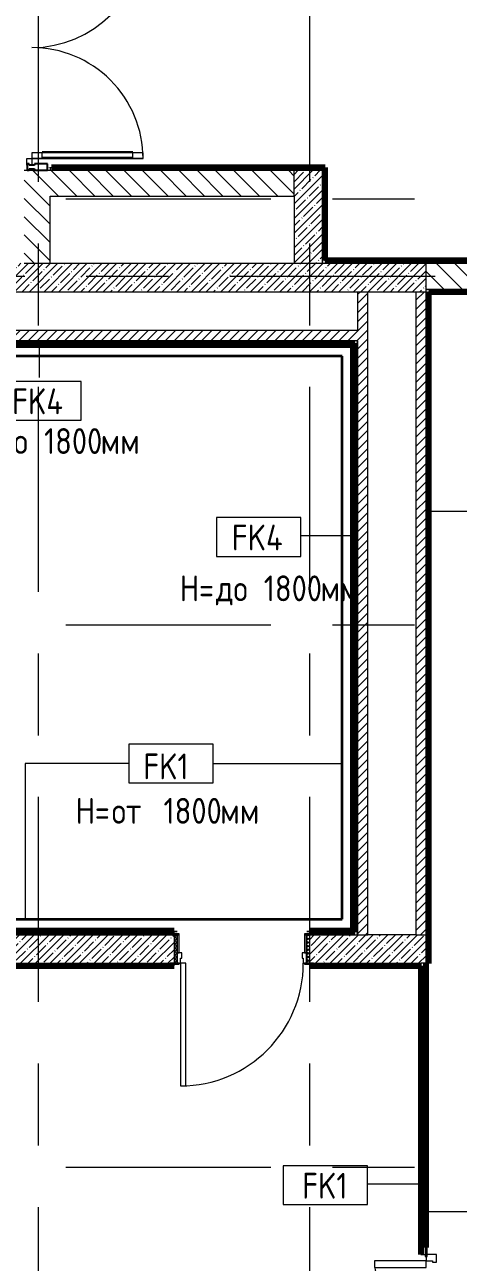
# Model space of a CAD drawing. Header units: millimetres. Extents: x 81711 to 274967, y -8553 to 29000.
# Drawn here: x 98504 to 101859, y 2865 to 12447 of the extents above; entities that cross this region are included whole.
import ezdxf

# ---------------------------------------------------------------- set-up
doc = ezdxf.new("R2010")
doc.units = ezdxf.units.MM
doc.linetypes.add('Осевая', pattern=[3175, 635, -476.25, 1587.5, -476.25])
for name, color, linetype, lineweight in [('A-DETL', 7, 'Continuous', 9), ('A-DETL-1', 7, 'Continuous', 35), ('A-DETL-GENF', 7, 'Continuous', 9), ('A-DOOR', 7, 'Continuous', 9), ('A-DOOR-1', 7, 'Continuous', 13), ('A-DOOR-FRAM', 7, 'Continuous', 13), ('A-DOOR-FRAM-1', 7, 'Continuous', 9), ('A-GLAZ-CWMG', 7, 'Continuous', 9), ('A-GLAZ-CWMG-1', 7, 'Continuous', 25), ('A-WALL', 7, 'Continuous', 9), ('A-WALL-IDEN', 7, 'Continuous', 9), ('I-WALL', 7, 'Continuous', 9), ('Оси-2', 7, 'Осевая', 9)]:
    doc.layers.add(name, color=color, linetype=linetype, lineweight=lineweight)
for name, color, linetype, lineweight, true_color in [('A-WALL-2', 7, 'Continuous', 9, 0xff80c0), ('A-WALL-5', 7, 'Continuous', 9, 0x8080ff), ('G-ANNO-TEXT-1', 7, 'Continuous', 9, 0x3c3c3c), ('I-WALL-14', 7, 'Continuous', 80, 0x8080ff), ('I-WALL-18', 7, 'Continuous', 90, 0x00ff40), ('I-WALL-2', 7, 'Continuous', 9, 0x00ff40), ('I-WALL-5', 7, 'Continuous', 9, 0xc0c0c0), ('I-WALL-8', 7, 'Continuous', 80, 0xff80c0)]:
    doc.layers.add(name, color=color, linetype=linetype, lineweight=lineweight, true_color=true_color)
doc.styles.add('GOST Common', font='GOST_Common.ttf', dxfattribs={"width": 0.9, "height": 200})
pattern_1 = [(45, (0, 0), (-35.35534, 35.35534), [])]
pattern_2 = [(135, (0, 0), (-70.71068, -70.71068), [])]
pattern_3 = [(45, (0, 0), (-57.024626, 57.024626), []), (45, (57.025, 0), (-57.024626, 57.024626), [100.806, -20.161, 3.353, -16.808])]
pattern_4 = [(0, (0, 0), (121.92, 30.48), [10.058, -81.382, 10.058, -81.382, -487.68]), (0, (0, 0), (121.92, 30.48), [-182.88, 10.058, -172.822, 10.058, -81.382, -213.36]), (0, (0, 0), (121.92, 30.48), [-457.2, 10.058, -50.902, 10.058, -142.342]), (120, (45.72, 15.24), (-87.356454, 90.345817), [10.058, -81.382, 10.058, -81.382, -487.68]), (120, (45.72, 15.24), (-87.356454, 90.345817), [-182.88, 10.058, -172.822, 10.058, -81.382, -213.36]), (120, (45.72, 15.24), (-87.356454, 90.345817), [-457.2, 10.058, -50.902, 10.058, -142.342]), (240, (60.96, 76.2), (-34.563546, -120.825817), [10.058, -81.382, 10.058, -81.382, -487.68]), (240, (60.96, 76.2), (-34.563546, -120.825817), [-182.88, 10.058, -172.822, 10.058, -81.382, -213.36]), (240, (60.96, 76.2), (-34.563546, -120.825817), [-457.2, 10.058, -50.902, 10.058, -142.342])]

# ---------------------------------------------------------------- blocks, each defined once
blk = doc.blocks.new('110_Дверь_СКБ_1Ст_Внутренняя1 - Д-7а_л__950x2100h_Туалет-32220591-План отделки стен 1 этажа в осях 23_1-33')
at = {"layer": 'A-DOOR'}
h = blk.add_hatch(dxfattribs=at)
h.set_pattern_fill('FP_10', color=256, style=0, pattern_type=2)
h.set_pattern_definition([(135, (1776.41, 174.685), (-14.14214, -14.14214), []), (225, (1776.41, 174.685), (14.14214, -14.14214), [])])
h.paths.add_polyline_path([(537.5, 110), (512.5, 110), (512.5, -110), (537.5, -110)])
at = {"layer": 'A-DOOR-FRAM-1'}
h = blk.add_hatch(dxfattribs=at)
h.set_pattern_fill('FP_11', color=256, style=0, pattern_type=2)
h.set_pattern_definition([(45, (-346.384, 174.685), (-14.1421, 14.1421), []), (135, (-346.384, 174.685), (-14.1421, -14.1421), [])])
h.paths.add_polyline_path([(-487.5, 110), (-512.5, 110), (-512.5, -110), (-487.5, -110)])
at = {"layer": 'A-DOOR'}
blk.add_arc((487.5, 110), 950, 90, 180, dxfattribs=at)
at = {"layer": 'A-DOOR-1'}
for p, q in [((487.5, 1060), (447.5, 1060)), ((447.5, 1060), (447.5, 110)), ((487.5, 110), (487.5, 1060)), ((447.5, 110), (487.5, 110))]:
    blk.add_line(p, q, dxfattribs=at)
at = {"layer": 'A-DOOR-FRAM'}
for p, q in [((-472.5, 118), (-542.5, 118)), ((-542.5, 118), (-542.5, 110)), ((-542.5, 110), (-472.5, 110)), ((-487.5, 110), (-512.5, 110)), ((-512.5, 110), (-512.5, -110)), ((-462.5, 110), (-487.5, 110)), ((-487.5, 110), (-487.5, 30)), ((-487.5, -110), (-487.5, 110)), ((-472.5, 110), (-487.5, 110)), ((-487.5, 110), (-487.5, 109)), ((-487.5, 109), (-472.5, 109)), ((-472.5, 110), (-472.5, 118)), ((-472.5, 109), (-472.5, 110)), ((-462.5, 70), (-462.5, 110)), ((487.5, 110), (487.5, 70)), ((512.5, 110), (487.5, 110)), ((567.5, 118), (497.5, 118)), ((497.5, 118), (497.5, 110)), ((512.5, 110), (497.5, 110)), ((497.5, 110), (497.5, 109)), ((497.5, 110), (567.5, 110)), ((497.5, 109), (512.5, 109)), ((512.5, 30), (512.5, 110)), ((537.5, 110), (512.5, 110)), ((512.5, 110), (512.5, -110)), ((512.5, 109), (512.5, 110)), ((537.5, -110), (537.5, 110)), ((567.5, 110), (567.5, 118)), ((-487.5, 30), (-452.5, 30)), ((-472.5, 30), (-487.5, 30)), ((-487.5, 30), (-487.5, -110)), ((-472.5, -110), (-472.5, 30)), ((-452.5, 70), (-462.5, 70)), ((-452.5, 30), (-452.5, 70)), ((487.5, 70), (477.5, 70)), ((477.5, 70), (477.5, 30)), ((477.5, 30), (512.5, 30)), ((512.5, 30), (497.5, 30)), ((497.5, 30), (497.5, -110)), ((512.5, -110), (512.5, 30)), ((-472.5, -110), (-542.5, -110)), ((-542.5, -110), (-542.5, -118)), ((-542.5, -118), (-472.5, -118)), ((-512.5, -110), (-487.5, -110)), ((-487.5, -110), (-472.5, -110)), ((-472.5, -118), (-472.5, -110)), ((497.5, -110), (512.5, -110)), ((567.5, -110), (497.5, -110)), ((497.5, -110), (497.5, -118)), ((497.5, -118), (567.5, -118)), ((512.5, -110), (537.5, -110)), ((567.5, -118), (567.5, -110))]:
    blk.add_line(p, q, dxfattribs=at)
blk = doc.blocks.new('110_Дверь_СКБ_2Ст - Д-5_п__в составе перегородки _не входит в спец__-32680960-План отделки стен 1 этажа в осях 23_1-33')
at = {"layer": 'A-DOOR'}
for centre, radius, start, end in [((-637.5, 0.5), 900, 0, 90), ((662.5, 0.5), 400, 90, 180)]:
    blk.add_arc(centre, radius, start, end, dxfattribs=at)
at = {"layer": 'A-DOOR-1'}
for p, q in [((-637.5, 900.5), (-637.5, 0.5)), ((-587.5, 900.5), (-637.5, 900.5)), ((-587.5, 0.5), (-587.5, 900.5)), ((662.5, 400.5), (612.5, 400.5)), ((612.5, 400.5), (612.5, 0.5)), ((662.5, 0.5), (662.5, 400.5)), ((-637.5, 0.5), (-587.5, 0.5)), ((612.5, 0.5), (662.5, 0.5))]:
    blk.add_line(p, q, dxfattribs=at)
at = {"layer": 'A-DOOR-FRAM'}
for p, q in [((-672.5, 8.5), (-742.5, 8.5)), ((-742.5, 8.5), (-742.5, 0.5)), ((-742.5, 0.5), (-672.5, 0.5)), ((-637.5, 0.5), (-687.5, 0.5)), ((-687.5, 0.5), (-687.5, -79.5)), ((-672.5, 0.5), (-687.5, 0.5)), ((-687.5, 0.5), (-687.5, -0.5)), ((-672.5, 0.5), (-672.5, 8.5)), ((-672.5, -0.5), (-672.5, 0.5)), ((-637.5, -49.5), (-637.5, 0.5)), ((662.5, 0.5), (662.5, -49.5)), ((712.5, 0.5), (662.5, 0.5)), ((767.5, 8.5), (697.5, 8.5)), ((697.5, 8.5), (697.5, 0.5)), ((712.5, 0.5), (697.5, 0.5)), ((697.5, 0.5), (697.5, -0.5)), ((697.5, 0.5), (767.5, 0.5)), ((712.5, -79.5), (712.5, 0.5)), ((712.5, -0.5), (712.5, 0.5)), ((767.5, 0.5), (767.5, 8.5)), ((-672.5, -0.5), (-742.5, -0.5)), ((-742.5, -0.5), (-742.5, -8.5)), ((-742.5, -8.5), (-672.5, -8.5)), ((-687.5, -0.5), (-672.5, -0.5)), ((-687.5, -79.5), (-627.5, -79.5)), ((-672.5, -8.5), (-672.5, -0.5)), ((-627.5, -49.5), (-637.5, -49.5)), ((-627.5, -79.5), (-627.5, -49.5)), ((662.5, -49.5), (652.5, -49.5)), ((652.5, -49.5), (652.5, -79.5)), ((652.5, -79.5), (712.5, -79.5)), ((697.5, -0.5), (712.5, -0.5)), ((767.5, -0.5), (697.5, -0.5)), ((697.5, -0.5), (697.5, -8.5)), ((697.5, -8.5), (767.5, -8.5)), ((767.5, -8.5), (767.5, -0.5))]:
    blk.add_line(p, q, dxfattribs=at)
blk = doc.blocks.new('Дверь_Витражная_остекление_ - ВВ-7 остекление-32349468-План отделки стен 1 этажа в осях 23_1-33')
at = {"layer": 'A-DETL-GENF'}
for p, q in [((-815, -20), (-860, -20)), ((-860, -880), (-860, -20)), ((-815, -20), (-860, -20)), ((-860, -20), (-860, -880)), ((-815, -880), (-815, -20)), ((-815, -880), (-815, -20)), ((865, -880), (865, -20)), ((865, -20), (865, -880)), ((-860, -100), (-815, -100)), ((-850, -800), (-850, -100)), ((-806, -800), (-806, -100)), ((856, -800), (856, -100)), ((900, -100), (865, -100)), ((900, -800), (900, -140)), ((910, -880), (910, -140)), ((910, -880), (910, -140)), ((-860, -800), (-815, -800)), ((910, -800), (865, -800)), ((-860, -880), (-815, -880)), ((-860, -880), (-815, -880)), ((910, -880), (865, -880)), ((865, -880), (910, -880))]:
    blk.add_line(p, q, dxfattribs=at)
at = {"layer": 'A-DOOR'}
for p, q in [((-860, -880), (-860, -20)), ((860, -880), (860, -20))]:
    blk.add_line(p, q, dxfattribs=at)
for centre, start, end in [((-860, -20), 270, 0), ((860, -20), 180, 270)]:
    blk.add_arc(centre, 860, start, end, dxfattribs=at)
at = {"layer": 'A-DOOR-1'}
for p, q in [((-910, 20), (-860, 20)), ((-910, 17), (-910, 20)), ((-860, 20), (-860, -20)), ((860, 20), (910, 20)), ((860, -20), (860, 20)), ((910, 20), (910, 17)), ((-860, -20), (-910, -20)), ((910, -20), (860, -20))]:
    blk.add_line(p, q, dxfattribs=at)
blk = doc.blocks.new('Прямоугольный импост - Импост структурный с накладкой - 160мм Темный-32310142-План отделки стен 1 этажа в осях 23_1-33')
at = {"layer": 'A-GLAZ-CWMG-1'}
for p, q in [((-50, 0), (-50, 17)), ((-50, 17), (0, 17)), ((-40, 0), (-50, 0)), ((-40, -40), (-40, 0)), ((0, 0), (-10, 0)), ((-10, 0), (-10, -40)), ((0, 17), (0, 0)), ((-50, -140), (-50, -40)), ((-50, -40), (-40, -40)), ((-10, -40), (0, -40)), ((0, -40), (0, -140)), ((0, -140), (-50, -140))]:
    blk.add_line(p, q, dxfattribs=at)
blk = doc.blocks.new('М_стена_0001 - Типоразмер_без рамки-25382661-План отделки стен 1 этажа в осях 23_1-33')
at = {"layer": 'A-WALL-IDEN'}
for p, q in [((3.258, 1.523), (-3.273, 1.523)), ((-3.273, 1.523), (-3.273, -1.477)), ((3.258, -1.477), (3.258, 1.523)), ((-3.273, -1.477), (3.258, -1.477))]:
    blk.add_line(p, q, dxfattribs=at)

msp = doc.modelspace()

# ---------------------------------------------------------------- hatches: boundary and pattern name
at = {"layer": 'I-WALL'}
h = msp.add_hatch(dxfattribs=at)
h.set_pattern_fill('FP_4', color=256, style=0, pattern_type=2)
h.set_pattern_definition(pattern_2)
h.paths.add_polyline_path([(98700, 10600), (98700, 11320), (98500, 11320), (98500, 10600)])
h.paths.add_polyline_path([(98500, 13220), (98700, 13220), (98700, 13400), (98500, 13400)])
h = msp.add_hatch(dxfattribs=at)
h.set_pattern_fill('FP_64', color=256, style=0, pattern_type=2)
h.set_pattern_definition(pattern_4)
h.paths.add_polyline_path([(100497.1, 11320), (100809, 11320), (100809, 11340), (98700, 11340), (98700, 11320)])
h = msp.add_hatch(dxfattribs=at)
h.set_pattern_fill('FP_4', color=256, style=0, pattern_type=2)
h.set_pattern_definition(pattern_2)
h.paths.add_polyline_path([(100497.1, 11120), (100589, 11120), (100589, 11320), (98700, 11320), (98700, 11120)])
h = msp.add_hatch(dxfattribs=at)
h.set_pattern_fill('FP_2', color=256, style=0, pattern_type=2)
h.set_pattern_definition(pattern_3)
h.paths.add_polyline_path([(100809, 10600), (100809, 11320), (100589, 11320), (100589, 10600)])
h = msp.add_hatch(dxfattribs=at)
h.set_pattern_fill('FP_64', color=256, style=0, pattern_type=2)
h.set_pattern_definition(pattern_4)
h.paths.add_polyline_path([(100829, 10620), (100829, 11340), (100809, 11340), (100809, 10620)])
h = msp.add_hatch(dxfattribs=at)
h.set_pattern_fill('FP_4', color=256, style=0, pattern_type=2)
h.set_pattern_definition(pattern_2)
h.paths.add_polyline_path([(92480, 10400), (92510, 10400), (92510, 10600), (91385, 10600), (91385, 10400), (92410, 10400)])
h.paths.add_polyline_path([(107130, 10400), (107130, 10600), (105095, 10600), (105095, 10400), (105819.4, 10400)])
h.paths.add_polyline_path([(103645, 10400), (103645, 10600), (101610, 10600), (101610, 10400), (103615, 10400)])
h.paths.add_polyline_path([(89610, 10400), (89985, 10400), (89985, 10600), (89610, 10600)])
h.paths.add_polyline_path([(93460, 10400), (94210, 10400), (94210, 10600), (93460, 10600)])
h = msp.add_hatch(dxfattribs=at)
h.set_pattern_fill('FP_2', color=256, style=0, pattern_type=2)
h.set_pattern_definition(pattern_3)
h.paths.add_polyline_path([(100497.1, 10380), (101610, 10380), (101610, 10600), (94210, 10600), (94210, 10380), (95174.8, 10380)])
h = msp.add_hatch(dxfattribs=at)
h.set_pattern_fill('FP_64', color=256, style=0, pattern_type=2)
h.set_pattern_definition(pattern_4)
h.paths.add_polyline_path([(116464.1, 10600), (121190, 10600), (121190, 10620), (111180, 10620), (111180, 10608), (111210, 10608), (111210, 10600), (113802.9, 10600)])
h.paths.add_polyline_path([(107650, 10600), (107650, 10608), (107680, 10608), (107680, 10620), (105095, 10620), (105095, 10608), (105125, 10608), (105125, 10600), (105819.4, 10600)])
h.paths.add_polyline_path([(110200, 10600), (110200, 10608), (110230, 10608), (110230, 10620), (109130, 10620), (109130, 10608), (109160, 10608), (109160, 10600), (109811.2, 10600)])
h.paths.add_polyline_path([(103615, 10600), (103615, 10608), (103645, 10608), (103645, 10620), (100809, 10620), (100809, 10600), (103158.3, 10600)])
h = msp.add_hatch(dxfattribs=at)
h.set_pattern_fill('FP_3', color=256, style=0, pattern_type=2)
h.set_pattern_definition(pattern_1)
h.paths.add_polyline_path([(101160, 5400), (101160, 10380), (101080, 10380), (101080, 5400)])
h = msp.add_hatch(dxfattribs=at)
h.set_pattern_fill('FP_3', color=256, style=0, pattern_type=2)
h.set_pattern_definition(pattern_1)
h.paths.add_polyline_path([(101610, 5400), (101610, 10380), (101530, 10380), (101530, 5400)])
h = msp.add_hatch(dxfattribs=at)
h.set_pattern_fill('FP_64', color=256, style=0, pattern_type=2)
h.set_pattern_definition(pattern_4)
h.paths.add_polyline_path([(101630, 5180), (101630, 10400), (101610, 10400), (101610, 5180)])
h = msp.add_hatch(dxfattribs=at)
h.set_pattern_fill('FP_64', color=256, style=0, pattern_type=2)
h.set_pattern_definition(pattern_4)
h.paths.add_polyline_path([(101630, 10380), (103645, 10380), (103645, 10392), (103615, 10392), (103615, 10400), (101630, 10400)])
h.paths.add_polyline_path([(107130, 10380), (107130, 10400), (105125, 10399.7), (105125, 10392), (105095, 10392), (105095, 10380), (107110, 10380)])
h = msp.add_hatch(dxfattribs=at)
h.set_pattern_fill('FP_3', color=256, style=0, pattern_type=2)
h.set_pattern_definition(pattern_1)
h.paths.add_polyline_path([(94290, 10000), (101080, 10000), (101080, 10080), (94290, 10080)])
h = msp.add_hatch(dxfattribs=at)
h.set_pattern_fill('FP_64', color=256, style=0, pattern_type=2)
h.set_pattern_definition(pattern_4)
h.paths.add_polyline_path([(101080, 9980), (101080, 10000), (94310, 10000), (94310, 9980), (101060, 9980)])
h = msp.add_hatch(dxfattribs=at)
h.set_pattern_fill('FP_64', color=256, style=0, pattern_type=2)
h.set_pattern_definition(pattern_4)
h.paths.add_polyline_path([(101060, 5420), (101080, 5420), (101080, 9980), (101060, 9980), (101060, 7527.3)])
h = msp.add_hatch(dxfattribs=at)
h.set_pattern_fill('FP_2', color=256, style=0, pattern_type=2)
h.set_pattern_definition(pattern_3)
h.paths.add_polyline_path([(101610, 5180), (101610, 5400), (100710, 5400), (100710, 5180), (101570, 5180)])
h.paths.add_polyline_path([(95174.8, 5180), (99660, 5180), (99660, 5400), (94210, 5400), (94210, 5180)])
h = msp.add_hatch(dxfattribs=at)
h.set_pattern_fill('FP_64', color=256, style=0, pattern_type=2)
h.set_pattern_definition(pattern_4)
h.paths.add_polyline_path([(99630, 5400), (99630, 5408), (99660, 5408), (99660, 5420), (97920, 5420), (97920, 5400)])
h.paths.add_polyline_path([(101080, 5400), (101080, 5420), (100710, 5420), (100710, 5408), (100740, 5408), (100740, 5400)])
h = msp.add_hatch(dxfattribs=at)
h.set_pattern_fill('FP_64', color=256, style=0, pattern_type=2)
h.set_pattern_definition(pattern_4)
h.paths.add_polyline_path([(97835.9, 5160), (99660, 5160), (99660, 5172), (99630, 5172), (99630, 5180), (94210, 5180), (94210, 5160), (95174.8, 5160)])
h.paths.add_polyline_path([(101570, 5160), (101570, 5180), (100740, 5179.3), (100740, 5172), (100710, 5172), (100710, 5160), (101569, 5160)])
at = {"layer": 'I-WALL-2'}
for points in [[(101060, 9969), (101060, 9980), (94310, 9980), (94310, 9969), (101049, 9969)], [(101049, 5420), (101060, 5420), (101060, 9980), (101049, 9980), (101049, 7527.3)]]:
    msp.add_hatch(color=256, dxfattribs=at).paths.add_polyline_path(points)
h = msp.add_hatch(color=256, dxfattribs=at)
h.paths.add_polyline_path([(99660, 5420), (99660, 5431), (97951, 5431), (97951, 5420)])
h.paths.add_polyline_path([(101060, 5420), (101060, 5431), (100710, 5431), (100710, 5420)])

# ---------------------------------------------------------------- linework, layer by layer
at = {"layer": 'A-DETL'}
for p, q in [((99961.6, 6877.5), (99308.5, 6877.5)), ((99308.5, 6877.5), (99308.5, 6577.5)), ((99961.6, 6577.5), (99961.6, 6877.5)), ((99308.5, 6727.5), (98508.5, 6727.5)), ((98508.5, 6727.5), (98508.5, 5520)), ((99961.6, 6727.5), (100960, 6727.5)), ((99308.5, 6577.5), (99961.6, 6577.5))]:
    msp.add_line(p, q, dxfattribs=at)
at = {"layer": 'A-DETL-1'}
for p, q in [((100960, 9880), (94390, 9880)), ((100960, 5520), (100960, 9880)), ((98051, 5520), (100960, 5520))]:
    msp.add_line(p, q, dxfattribs=at)
at = {"layer": 'A-WALL'}
for p, q in [((100589, 11120), (100589, 11320)), ((100829, 10620), (100829, 11340)), ((98500, 10600), (98700, 10600)), ((100830, 10620), (100829, 10620)), ((101610, 10400), (101610, 10600)), ((101630, 10380), (103645, 10380)), ((101080, 5400), (101160, 5400)), ((101530, 5400), (101610, 5400)), ((101610, 5180), (101570, 5180)), ((101610, 2980), (101610, 5180)), ((101569, 5160), (101570, 5160)), ((101570, 5160), (101570, 2925))]:
    msp.add_line(p, q, dxfattribs=at)
at = {"layer": 'A-WALL-2'}
for p, q in [((100830, 10620), (103645, 10620)), ((101630, 10380), (101630, 10379)), ((101630, 5180), (101631, 5180)), ((101569, 5160), (100710, 5160))]:
    msp.add_line(p, q, dxfattribs=at)
at = {"layer": 'A-WALL-5'}
msp.add_line((101611, 5180), (101611, 5179), dxfattribs=at)
at = {"layer": 'A-WALL-IDEN'}
for p, q in [((98615.4, 9974.5), (98615.4, 9715.2)), ((101630.5, 8681.2), (102041.4, 8681.2)), ((101054.5, 8488.8), (100642, 8488.8)), ((101569.5, 3469.5), (101157, 3469.5)), ((101610.5, 3257.1), (102021.4, 3257.1))]:
    msp.add_line(p, q, dxfattribs=at)
at = {"layer": 'I-WALL-14'}
for p, q in [((101630, 5180), (101610, 5180)), ((101611, 5179), (101631, 5179))]:
    msp.add_line(p, q, dxfattribs=at)
at = {"layer": 'I-WALL-18'}
for p, q in [((101060, 9969), (94310, 9969)), ((101049, 5420), (101049, 9980)), ((97951, 5431), (99660, 5431)), ((99660, 5420), (99660, 5431)), ((100710, 5431), (101060, 5431)), ((100710, 5431), (100710, 5420))]:
    msp.add_line(p, q, dxfattribs=at)
at = {"layer": 'I-WALL-5'}
for p, q in [((98500, 11320), (100809, 11320)), ((98710, 11340), (98700, 11340)), ((98700, 11340), (98700, 11320)), ((100809, 10600), (100809, 11320)), ((98700, 10600), (98700, 11120)), ((98700, 11120), (100589, 11120)), ((100589, 11120), (100589, 10600)), ((98700, 10600), (103615, 10600)), ((94210, 10380), (101610, 10380)), ((101080, 10380), (101080, 10080)), ((101160, 5400), (101160, 10380)), ((101530, 10380), (101530, 5400)), ((101610, 5180), (101610, 10400)), ((101610, 10400), (103615, 10400)), ((101080, 10080), (94290, 10080)), ((101080, 10000), (94290, 10000)), ((94310, 9980), (101060, 9980)), ((101060, 9980), (101060, 5420)), ((101080, 10000), (101080, 5400)), ((101080, 5400), (101080, 10000)), ((94290, 5400), (99630, 5400)), ((99660, 5420), (97940, 5420)), ((99660, 5408), (99660, 5420)), ((101060, 5420), (100710, 5420)), ((100710, 5420), (100710, 5408)), ((100740, 5400), (101080, 5400)), ((101530, 5400), (101160, 5400)), ((94210, 5180), (99630, 5180)), ((100740, 5180), (101570, 5180)), ((101570, 5180), (101570, 5160)), ((99660, 5160), (99660, 5172)), ((100710, 5172), (100710, 5160)), ((101570, 2925), (101602, 2925))]:
    msp.add_line(p, q, dxfattribs=at)
at = {"layer": 'I-WALL-8'}
for p, q in [((100830, 11341), (98710, 11341)), ((98710, 11341), (98710, 11340)), ((98710, 11340), (100829, 11340)), ((100830, 10621), (100830, 11341)), ((103645, 10621), (100830, 10621)), ((101630, 10379), (101630, 5180)), ((101631, 10379), (103645, 10379)), ((101631, 5179), (101631, 10379)), ((101611, 2980), (101611, 5179)), ((94189, 5159), (99660, 5159)), ((99660, 5160), (94190, 5160)), ((99660, 5159), (99660, 5160)), ((100710, 5160), (100710, 5159)), ((100710, 5159), (101569, 5159)), ((101569, 5159), (101569, 2925)), ((101569, 2925), (101570, 2925))]:
    msp.add_line(p, q, dxfattribs=at)
at = {"layer": 'Оси-2'}
for p, q in [((100710, 593.7), (100710, 19528.3)), ((98610, 593.7), (98610, 19415.1)), ((85010.7, 11100), (120319, 11100)), ((86280.7, 10500), (120319, 10500)), ((85010.7, 7800), (122760, 7800)), ((85010.7, 3600), (122760, 3600))]:
    msp.add_line(p, q, dxfattribs=at)

# ---------------------------------------------------------------- block references
at = {"layer": 'A-DOOR'}
for name, p, rotation in [('Дверь_Витражная_остекление_ - ВВ-7 остекление-32349468-План отделки стен 1 этажа в осях 23_1-33', (98539.6, 12270), 89.99999999999993), ('110_Дверь_СКБ_1Ст_Внутренняя1 - Д-7а_л__950x2100h_Туалет-32220591-План отделки стен 1 этажа в осях 23_1-33', (100197.5, 5290), 180), ('110_Дверь_СКБ_2Ст - Д-5_п__в составе перегородки _не входит в спец__-32680960-План отделки стен 1 этажа в осях 23_1-33', (101610.5, 2212.5), 89.99999999999991)]:
    msp.add_blockref(name, p, dxfattribs=dict(at, rotation=rotation))
at = {"layer": 'A-GLAZ-CWMG', "extrusion": (0, 0, -1), "rotation": 270.0000000000001}
msp.add_blockref('Прямоугольный импост - Импост структурный с накладкой - 160мм Темный-32310142-План отделки стен 1 этажа в осях 23_1-33', (-98539.6, 11320), dxfattribs=at)
at = {"layer": 'A-WALL-IDEN', "xscale": 99.99999999999993, "yscale": 99.99999999999993, "zscale": 99.99999999999993}
for p in [(98616.2, 9532.7), (100316.2, 8478.3), (100831.2, 3459.1)]:
    msp.add_blockref('М_стена_0001 - Типоразмер_без рамки-25382661-План отделки стен 1 этажа в осях 23_1-33', p, dxfattribs=at)

# ---------------------------------------------------------------- texts
at = {"layer": 'A-WALL-IDEN', "char_height": 200, "attachment_point": 1, "style": 'GOST Common'}
for s, insert, width in [('FK4', (98406.2, 9630.8), 519.493), ('FK4', (100106.3, 8576.4), 519.493), ('FK1', (100651, 3557.1), 447.342)]:
    msp.add_mtext(s, dxfattribs=dict(at, insert=insert, width=width))
at = {"layer": 'G-ANNO-TEXT-1', "char_height": 200, "attachment_point": 1, "style": 'GOST Common'}
for s, insert, width in [(' 1800', (98544.1, 9323.2), 663.797), ('до', (98282.1, 9323.2), 317.468), ('мм', (99091.8, 9323.2), 360.759), ('\\fGOST Common|b0|i0|c204|p34|;\\W.9;Н', (99703.2, 8182.8), 180.38), (' 1800', (100244.9, 8182.8), 663.797), ('\\fGOST Common|b0|i0|c204|p34|;\\W.9;=', (99852, 8182.8), 158.734), ('до', (99983, 8182.8), 317.468), ('мм', (100792.6, 8182.8), 360.759), ('FK1', (99421.3, 6804), 447.342), ('\\fGOST Common|b0|i0|c204|p34|;\\W.9;Н', (98897.4, 6460), 180.38), (' 1800', (99468.9, 6460), 663.797), ('\\fGOST Common|b0|i0|c204|p34|;\\W.9;=', (99046.2, 6460), 158.734), ('от', (99177.2, 6460), 353.544), ('мм', (100016.6, 6460), 360.759)]:
    msp.add_mtext(s, dxfattribs=dict(at, insert=insert, width=width))

doc.saveas('drawing.dxf')
